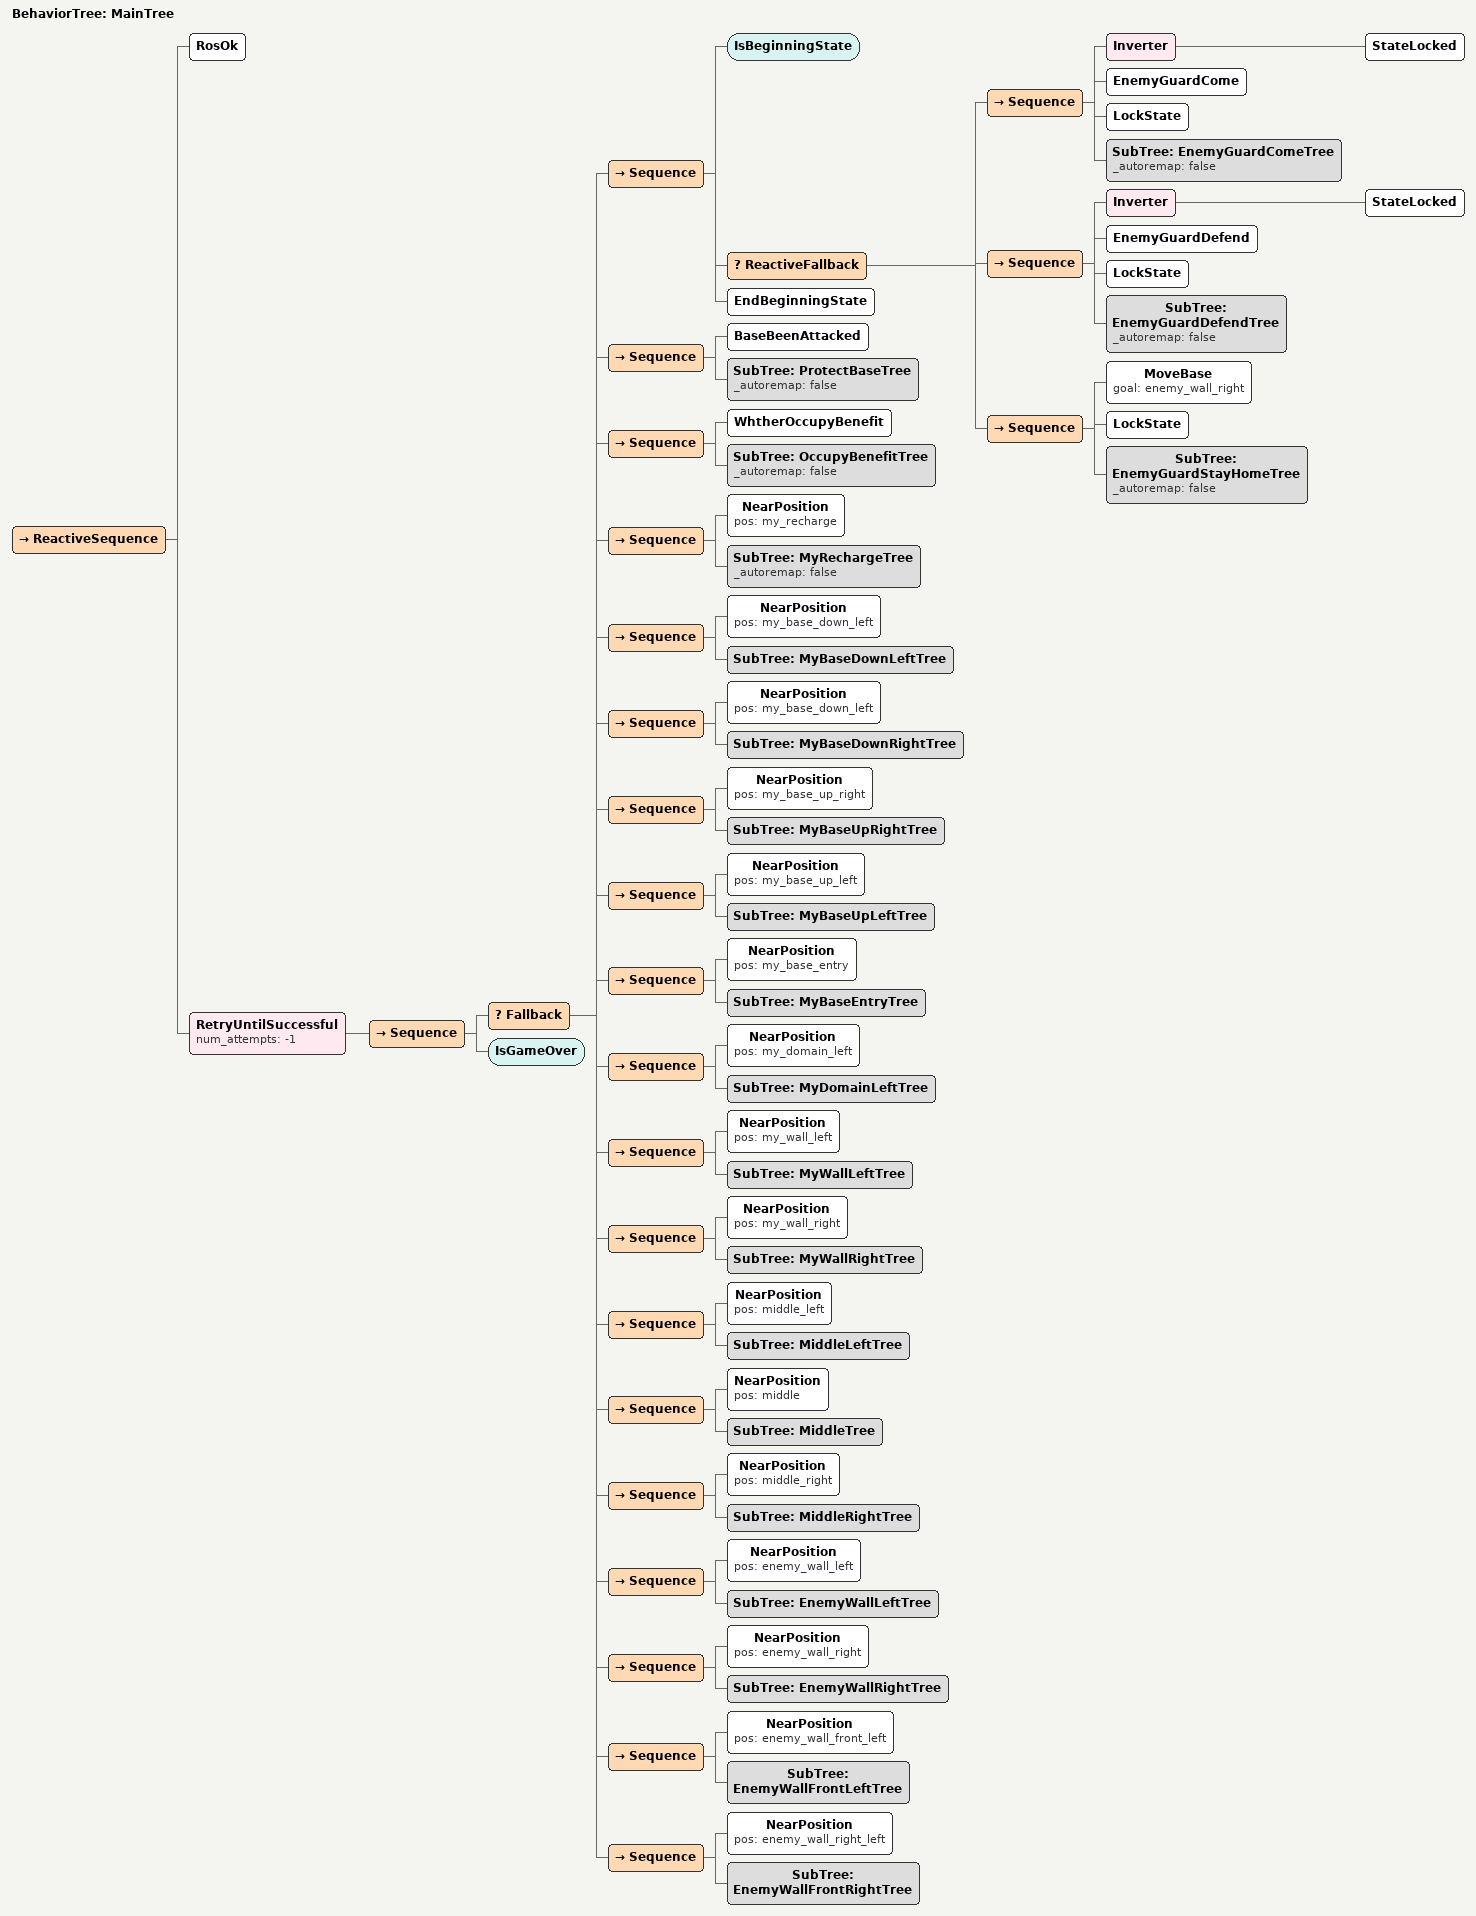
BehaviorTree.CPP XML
<root BTCPP_format="4">

  <include path="sub_tree/enemy_guard_come_tree.xml"/>
  <include path="sub_tree/enemy_guard_defend_tree.xml"/>
  <include path="sub_tree/enemy_guard_stay_home_tree.xml"/>
  <include path="sub_tree/enemy_wall_front_left_tree.xml"/>
  <include path="sub_tree/enemy_wall_front_right_tree.xml"/>
  <include path="sub_tree/enemy_wall_left_tree.xml"/>
  <include path="sub_tree/enemy_wall_right_tree.xml"/>
  <include path="sub_tree/main_tree.xml"/>
  <include path="sub_tree/middle_left_tree.xml"/>
  <include path="sub_tree/middle_right_tree.xml"/>
  <include path="sub_tree/middle_tree.xml"/>
  <include path="sub_tree/my_base_down_left_tree.xml"/>
  <include path="sub_tree/my_base_down_right_tree.xml"/>
  <include path="sub_tree/my_base_entry_tree.xml"/>
  <include path="sub_tree/my_base_up_left_tree.xml"/>
  <include path="sub_tree/my_base_up_right_tree.xml"/>
  <include path="sub_tree/my_domain_left_tree.xml"/>
  <include path="sub_tree/my_recharge_tree.xml"/>
  <include path="sub_tree/my_wall_left_tree.xml"/>
  <include path="sub_tree/my_wall_right_tree.xml"/>
  <include path="sub_tree/occupy_benefit_tree.xml"/>
  <include path="sub_tree/protect_base_tree.xml"/>

  <BehaviorTree ID="MainTree">
    <ReactiveSequence>
      <RosOk/>
      <RetryUntilSuccessful num_attempts="-1">
        <Sequence>
          <Fallback>
            <Sequence>
              <IsBeginningState/>
              <ReactiveFallback>
                <Sequence>
                  <Inverter>
                    <StateLocked/>
                  </Inverter>
                  <EnemyGuardCome/>
                  <LockState/>
                  <SubTree ID="EnemyGuardComeTree"
                           _autoremap="false"/>
                </Sequence>
                <Sequence>
                  <Inverter>
                    <StateLocked/>
                  </Inverter>
                  <EnemyGuardDefend/>
                  <LockState/>
                  <SubTree ID="EnemyGuardDefendTree"
                           _autoremap="false"/>
                </Sequence>
                <Sequence>
                  <MoveBase goal="enemy_wall_right"/>
                  <LockState/>
                  <SubTree ID="EnemyGuardStayHomeTree"
                           _autoremap="false"/>
                </Sequence>
              </ReactiveFallback>
              <EndBeginningState/>
            </Sequence>
            <Sequence>
              <BaseBeenAttacked/>
              <SubTree ID="ProtectBaseTree"
                       _autoremap="false"/>
            </Sequence>
            <Sequence>
              <WhtherOccupyBenefit/>
              <SubTree ID="OccupyBenefitTree"
                       _autoremap="false"/>
            </Sequence>
            <Sequence>
              <NearPosition pos="my_recharge"/>
              <SubTree ID="MyRechargeTree"
                       _autoremap="false"/>
            </Sequence>
            <Sequence>
              <NearPosition pos="my_base_down_left"/>
              <SubTree ID="MyBaseDownLeftTree"/>
            </Sequence>
            <Sequence>
              <NearPosition pos="my_base_down_left"/>
              <SubTree ID="MyBaseDownRightTree"/>
            </Sequence>
            <Sequence>
              <NearPosition pos="my_base_up_right"/>
              <SubTree ID="MyBaseUpRightTree"/>
            </Sequence>
            <Sequence>
              <NearPosition pos="my_base_up_left"/>
              <SubTree ID="MyBaseUpLeftTree"/>
            </Sequence>
            <Sequence>
              <NearPosition pos="my_base_entry"/>
              <SubTree ID="MyBaseEntryTree"/>
            </Sequence>
            <Sequence>
              <NearPosition pos="my_domain_left"/>
              <SubTree ID="MyDomainLeftTree"/>
            </Sequence>
            <Sequence>
              <NearPosition pos="my_wall_left"/>
              <SubTree ID="MyWallLeftTree"/>
            </Sequence>
            <Sequence>
              <NearPosition pos="my_wall_right"/>
              <SubTree ID="MyWallRightTree"/>
            </Sequence>
            <Sequence>
              <NearPosition pos="middle_left"/>
              <SubTree ID="MiddleLeftTree"/>
            </Sequence>
            <Sequence>
              <NearPosition pos="middle"/>
              <SubTree ID="MiddleTree"/>
            </Sequence>
            <Sequence>
              <NearPosition pos="middle_right"/>
              <SubTree ID="MiddleRightTree"/>
            </Sequence>
            <Sequence>
              <NearPosition pos="enemy_wall_left"/>
              <SubTree ID="EnemyWallLeftTree"/>
            </Sequence>
            <Sequence>
              <NearPosition pos="enemy_wall_right"/>
              <SubTree ID="EnemyWallRightTree"/>
            </Sequence>
            <Sequence>
              <NearPosition pos="enemy_wall_front_left"/>
              <SubTree ID="EnemyWallFrontLeftTree"/>
            </Sequence>
            <Sequence>
              <NearPosition pos="enemy_wall_right_left"/>
              <SubTree ID="EnemyWallFrontRightTree"/>
            </Sequence>
          </Fallback>
          <IsGameOver/>
        </Sequence>
      </RetryUntilSuccessful>
    </ReactiveSequence>
  </BehaviorTree>

</root>
